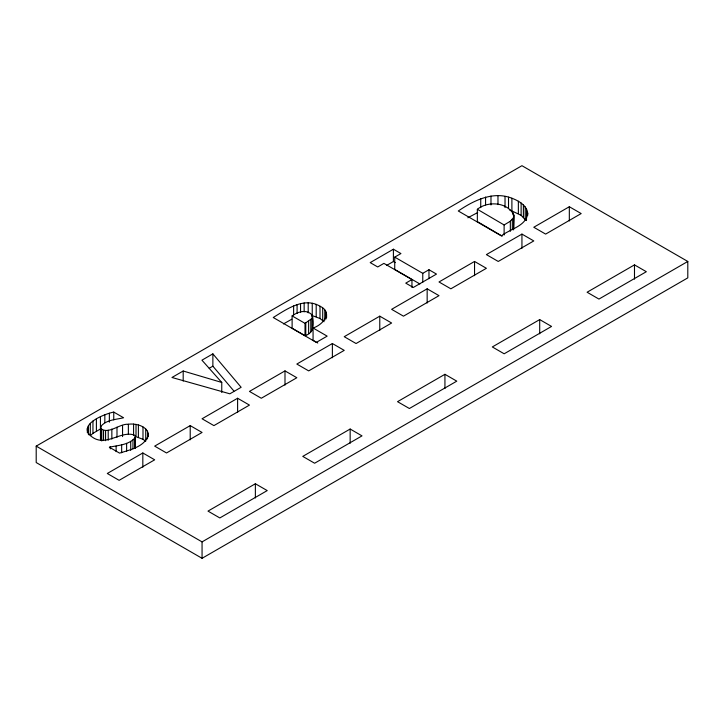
<?xml version="1.0" encoding="UTF-8"?>
<svg xmlns="http://www.w3.org/2000/svg" width="724" height="724" viewBox="0 0 724 724"><rect width="100%" height="100%" fill="white"/><g stroke="black" fill="none" stroke-linecap="round" stroke-linejoin="round"><path stroke-width="1.09" d="M148.366 433.377C146.809 446.418 129.904 449.821 119.55 453.115L109.306 447.206C117.867 445.341 128.266 445.079 134.764 438.12L135.307 436.219L134.863 435.287C121.424 429.784 106.066 447.387 92.029 436.925C76.192 424.988 104.383 413.884 113.759 412.083L123.596 417.766C115.958 419.594 106.347 419.712 100.853 426.391L100.473 428.192C108.175 435.26 119.351 423.477 128.365 424.255C136.365 423.042 149.452 426.644 148.366 436.735M313.067 327.999L327.158 336.135L316.334 342.389L273.247 317.51C286.496 309.338 304.017 296.686 320.008 306.216C333.502 312.515 322.696 324.995 313.067 327.999L313.067 340.316L317.764 343.022M513.551 229.888L513.895 215.073C507.66 202.105 488.048 200.702 477.351 209.272L477.351 221.589L502.203 236.151M513.669 229.055L513.895 215.073M527.724 213.127C526.547 226.15 509.877 228.974 501.37 235.87L458.283 210.992C473.713 200.521 493.071 190.801 511.895 198.222C519.235 201 528.348 206.25 527.724 215.372M292.116 315.908L305.021 323.357L312.08 318.361L312.632 316.958L311.89 314.813C306.343 308.958 297.736 311.782 292.116 315.908L292.116 328.216L305.021 335.664C313.709 333.239 313.999 324.678 312.632 316.958M504.121 235.038L504.121 224.965L510.339 221.218L513.551 217.58M100.428 428.979L92.953 433.341L90.301 435.685L90.301 423.368M36.2 446.129L521.941 165.696L687.8 261.454L687.8 277.871L202.059 558.304L36.2 462.546L36.2 446.129L202.059 541.887L687.8 261.454M419.875 283.953L394.734 269.446L394.734 257.129L400.924 253.554L393.404 249.21L370.199 262.613L377.72 266.957L383.91 263.382L411.956 279.564L411.956 287.401M221.761 382.444L183.19 371.005L171.959 377.485L229.861 393.811L241.146 387.295L212.874 353.864L201.942 360.181L221.761 382.444L221.761 392.517M283.464 323.918L291.799 319.212M467.831 217.788L477.704 212.539M386.634 265.427L393.404 261.527L395.286 262.613M209.227 368.281L212.874 366.172L212.874 353.864M411.956 279.564L405.757 283.138L413.286 287.482L436.491 274.088L428.97 269.744L422.771 273.319L394.734 257.129M142.827 452.971L107.288 473.487L119.134 480.329L154.674 459.812L142.827 452.971L142.827 467.197M190.213 425.612L154.674 446.129L166.52 452.971L202.059 432.454L190.213 425.612L190.213 439.839M237.608 398.254L202.059 418.771L213.906 425.612L249.454 405.096L237.608 398.254L237.608 412.481M284.994 370.896L249.454 391.413L261.301 398.254L296.84 377.729L284.994 370.896L284.994 385.123M332.379 343.529L296.84 364.054L308.686 370.896L344.226 350.371L332.379 343.529L332.379 357.756M379.774 316.171L344.226 336.696L356.072 343.529L391.621 323.013L379.774 316.171L379.774 330.397M427.16 288.813L391.621 309.329L403.467 316.171L439.006 295.654L427.16 288.813L427.16 303.039M474.546 261.454L439.006 281.971L450.853 288.813L486.392 268.296L474.546 261.454L474.546 275.681M521.941 234.096L486.392 254.613L498.248 261.454L533.787 240.929L521.941 234.096L521.941 248.323M569.326 206.729L533.787 227.255L545.634 234.096L581.173 213.571L569.326 206.729L569.326 220.956M255.373 483.75L207.987 511.108L219.834 517.95L267.219 490.591L255.373 483.75L255.373 497.976M350.154 429.033L302.768 456.392L314.614 463.233L362 435.875L350.154 429.033L350.154 443.26M444.934 374.308L397.539 401.675L409.386 408.508L456.781 381.15L444.934 374.308L444.934 388.544M539.706 319.592L492.32 346.95L504.166 353.792L551.552 326.433L539.706 319.592L539.706 333.818M634.486 264.875L587.101 292.234L598.947 299.075L646.333 271.708L634.486 264.875L634.486 279.102M145.723 428.934L145.723 441.251L142.99 439.305L136.012 436.699L136.012 424.382M324.09 321.709L320.008 318.524L312.243 315.583L312.243 303.266M509.361 209.734L521.126 215.336L526.067 220.594M477.351 209.272L504.121 224.965M212.874 366.172L233.897 391.032M526.502 208.983L526.502 220.177M525.199 206.892L525.199 219.209M523.398 204.91L523.398 217.218M521.126 203.028L521.126 215.336M518.357 201.236L518.357 213.553M512.972 212.566L512.972 214.802M512.33 219.544L512.33 229.626M511.895 198.222L511.895 210.53M510.339 221.218L510.339 231.291M508.519 197.154L508.519 208.349M505.026 196.385L505.026 207.58M497.976 195.67L497.976 204.63M490.981 196.023L490.981 204.983M485.569 197.055L485.569 204.883M480.736 198.702L480.736 207.652M428.97 269.744L428.97 278.695M422.771 273.319L422.771 282.269M393.404 249.21L393.404 261.527M326.578 314.288L326.578 317.646M326.117 312.189L326.117 318.904M324.786 310.071L324.786 320.144M322.705 308.053L322.705 320.361M320.008 306.216L320.008 318.524M316.198 304.397L316.198 316.714M312.08 318.361L312.08 330.669M311.89 314.813L311.89 317.049M310.804 319.746L310.804 332.063M308.632 321.239L308.632 333.547M308.198 302.786L308.198 312.858M305.772 322.922L305.772 335.23M305.021 323.357L305.021 335.664M304.152 302.94L304.152 311.899M300.551 303.546L300.551 312.497M297.093 304.523L297.093 313.483M293.618 305.944L293.618 314.895M202.059 541.887L202.059 558.304M183.19 371.005L183.19 381.077M147.515 431.061L147.515 438.898M142.99 426.988L142.99 439.305M138.393 424.97L138.393 437.278M135.307 436.219L135.307 448.527M134.764 438.12L134.764 448.192M133.578 424.083L133.578 435.278M132.963 439.893L132.963 448.853M130.718 441.423L130.718 450.373M128.365 424.255L128.365 434.328M126.619 443.369L126.619 451.197M122.555 425.422L122.555 436.608M121.659 444.952L121.659 452.781M116.989 427.16L116.989 437.242M116.121 446.075L116.121 451.667M113.759 412.083L113.759 419.92M111.849 429.024L111.849 439.097M110.283 446.636L110.283 448.871M109.36 413.25L109.36 422.201M108.211 430.174L108.211 440.246M105.568 430.635L105.568 440.708M104.835 414.798L104.835 422.635M103.55 430.481L103.55 440.554M101.776 429.794L101.776 440.988M100.853 426.391L100.889 440.264M100.428 416.662L100.473 439.387M96.401 418.771L96.401 431.079M92.953 421.024L92.953 433.341M88.437 425.803L88.437 434.753M87.351 428.318L87.351 432.798"/></g></svg>
